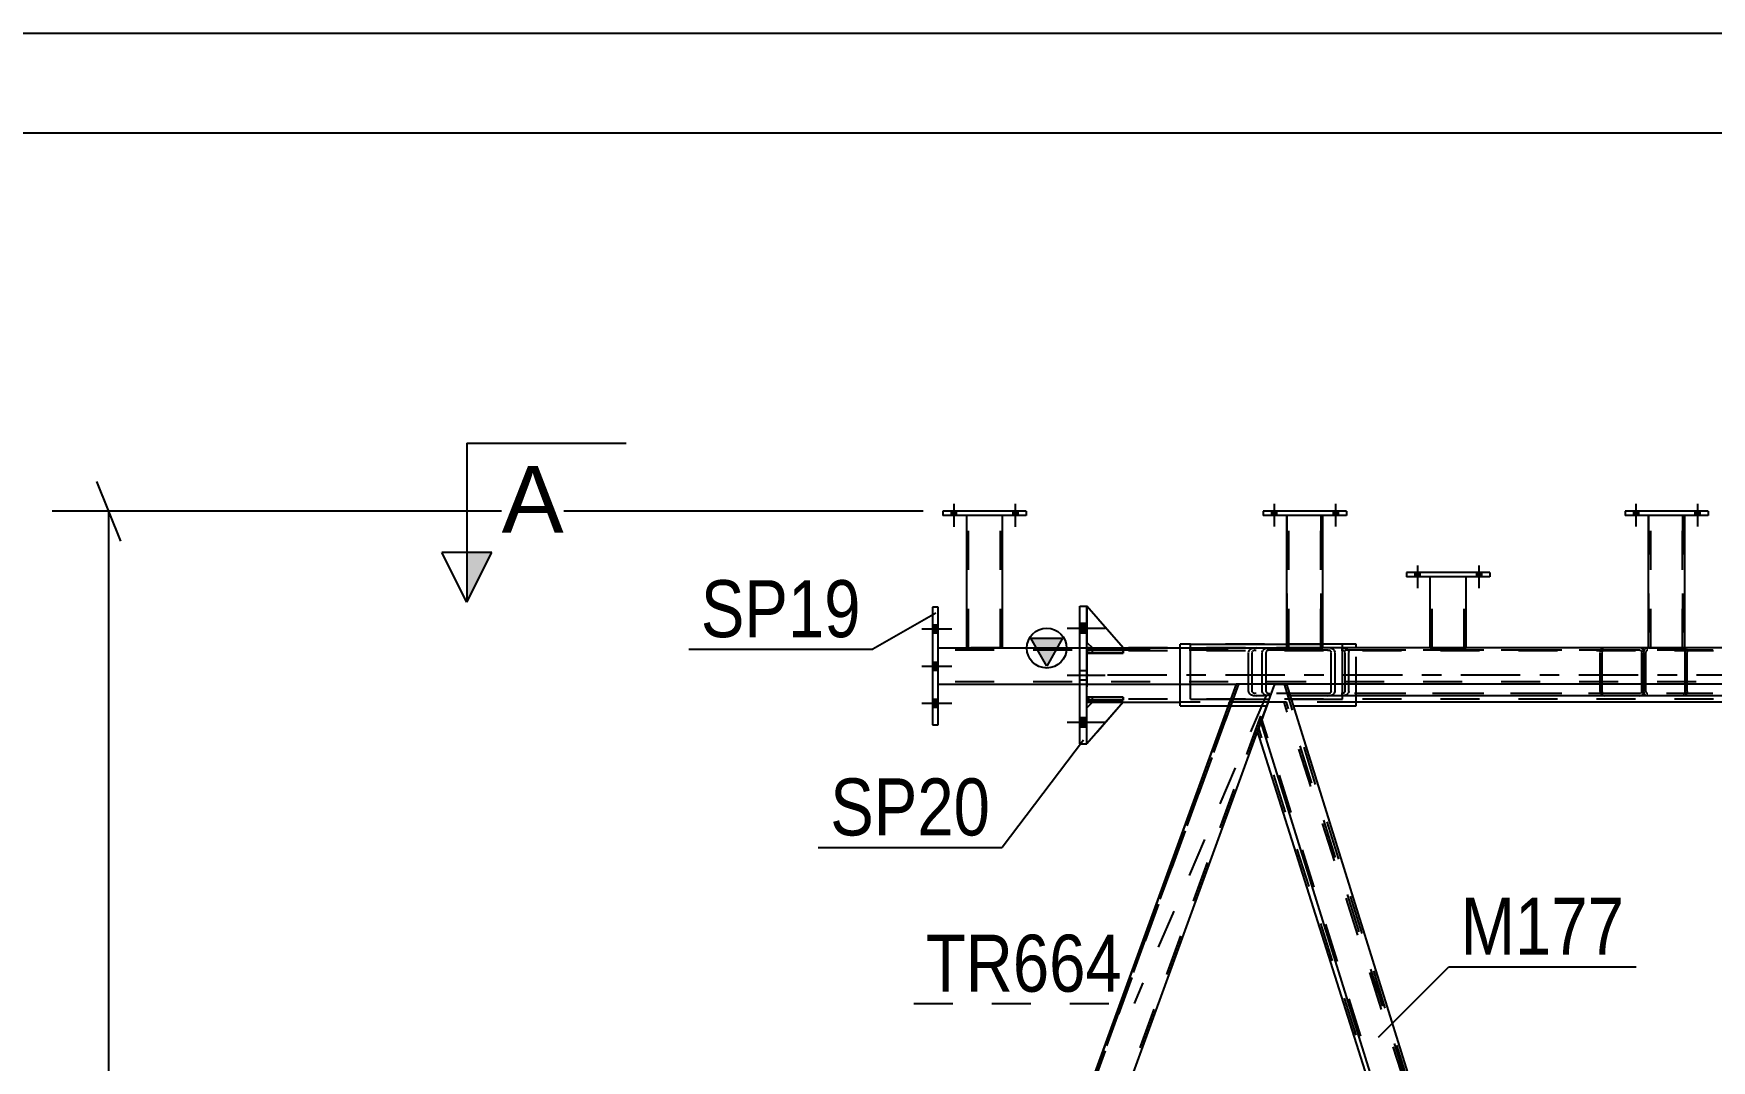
# Model space of a CAD drawing. Header units: millimetres. Extents: x -853 to 336, y -866 to -25.
# Drawn here: x -60.8 to 23.5, y -76.6 to -25.1 of the extents above; entities that cross this region are included whole.
import ezdxf

# ---------------------------------------------------------------- set-up
doc = ezdxf.new("R2010")
doc.units = ezdxf.units.MM
doc.linetypes.add('DXK_LINE_DOT2', pattern=[3.9198, 1.9599, -1.9599])
doc.linetypes.add('DXK_LINE_DOT3', pattern=[5.9187, 2.979, -0.9799, 0.9799, -0.9799])
doc.styles.add('Arial', font='ARIAL.TTF', dxfattribs={"height": 0.2})
doc.styles.add('Arial Narrow', font='ARIALN.TTF', dxfattribs={"height": 0.2})

# ---------------------------------------------------------------- blocks, each defined once
blk = doc.blocks.new('Unknown-570393679-1134')
at = {"color": 5, "linetype": 'Continuous'}
for p, q in [((336.325, -25.051), (-852.675, -25.051)), ((331.325, -30.051), (-847.675, -30.051))]:
    blk.add_line(p, q, dxfattribs=at)
blk = doc.blocks.new('Part-570393679-4749 - 4720')
at = {"color": 2, "linetype": 'Continuous'}
for p, q in [((-6.068, -55.91), (-7.886, -53.819)), ((-7.886, -55.637), (-7.614, -55.91))]:
    blk.add_line(p, q, dxfattribs=at)
at = {"color": 7, "linetype": 'DXK_LINE_DOT2'}
for p, q in [((-7.886, -53.819), (-7.886, -55.637)), ((-7.614, -55.91), (-6.068, -55.91))]:
    blk.add_line(p, q, dxfattribs=at)
blk = doc.blocks.new('Part-570393679-4743 - 4720')
at = {"color": 7, "linetype": 'DXK_LINE_DOT2'}
for p, q in [((-6.068, -56.019), (-7.886, -56.019)), ((-7.886, -56.019), (-7.886, -56.164)), ((-7.886, -56.164), (-6.068, -56.164)), ((-7.614, -56.164), (-7.614, -56.019)), ((-6.068, -56.164), (-6.068, -56.019))]:
    blk.add_line(p, q, dxfattribs=at)
blk = doc.blocks.new('Part-570393679-4752 - 4720')
at = {"color": 7, "linetype": 'DXK_LINE_DOT2'}
for p, q in [((-7.886, -58.91), (-7.614, -58.637)), ((-6.068, -58.637), (-7.886, -60.728)), ((-7.886, -60.728), (-7.886, -58.91)), ((-7.614, -58.637), (-6.068, -58.637))]:
    blk.add_line(p, q, dxfattribs=at)
blk = doc.blocks.new('Bolt-570393679-4756 - 4720')
at = {"linetype": 'Continuous'}
for points in [[(-8.25, -54.673), (-8.25, -55.146), (-7.886, -55.146), (-7.886, -54.673)], [(-8.25, -54.673), (-8.25, -55.146), (-7.886, -55.146), (-7.886, -54.673)], [(-8.25, -54.673), (-8.25, -55.146), (-7.886, -55.146), (-7.886, -54.673)], [(-8.25, -59.4), (-8.25, -59.873), (-7.886, -59.873), (-7.886, -59.4)], [(-8.25, -59.4), (-8.25, -59.873), (-7.886, -59.873), (-7.886, -59.4)], [(-8.25, -59.4), (-8.25, -59.873), (-7.886, -59.873), (-7.886, -59.4)]]:
    blk.add_hatch(color=1, dxfattribs=at).paths.add_polyline_path(points)
at = {"color": 1, "linetype": 'Continuous'}
for p, q in [((-8.25, -54.673), (-7.886, -54.673)), ((-8.25, -54.673), (-7.886, -54.673)), ((-8.25, -54.673), (-7.886, -54.673)), ((-8.886, -54.91), (-6.977, -54.91)), ((-8.886, -54.91), (-6.977, -54.91)), ((-8.886, -54.91), (-6.977, -54.91)), ((-8.25, -55.146), (-7.886, -55.146)), ((-8.25, -55.146), (-7.886, -55.146)), ((-8.25, -55.146), (-7.886, -55.146)), ((-8.886, -59.637), (-6.977, -59.637)), ((-8.886, -59.637), (-6.977, -59.637)), ((-8.886, -59.637), (-6.977, -59.637)), ((-8.25, -59.4), (-7.886, -59.4)), ((-8.25, -59.4), (-7.886, -59.4)), ((-8.25, -59.4), (-7.886, -59.4)), ((-8.25, -59.873), (-7.886, -59.873)), ((-8.25, -59.873), (-7.886, -59.873)), ((-8.25, -59.873), (-7.886, -59.873))]:
    blk.add_line(p, q, dxfattribs=at)
at = {"color": 1, "linetype": 'DXK_LINE_DOT2'}
for p, q in [((-8.886, -57.273), (-6.977, -57.273)), ((-8.886, -57.273), (-6.977, -57.273)), ((-8.25, -57.037), (-7.886, -57.037)), ((-8.25, -57.037), (-7.886, -57.037)), ((-8.25, -57.51), (-7.886, -57.51)), ((-8.25, -57.51), (-7.886, -57.51))]:
    blk.add_line(p, q, dxfattribs=at)
blk = doc.blocks.new('Bolt-570393679-4841 - 4720')
at = {"linetype": 'Continuous'}
for points in [[(8.847, -52.127), (8.593, -52.127), (8.593, -52.345), (8.847, -52.345)], [(8.847, -52.127), (8.593, -52.127), (8.593, -52.345), (8.847, -52.345)], [(11.938, -52.127), (11.684, -52.127), (11.684, -52.345), (11.938, -52.345)], [(11.938, -52.127), (11.684, -52.127), (11.684, -52.345), (11.938, -52.345)]]:
    blk.add_hatch(color=1, dxfattribs=at).paths.add_polyline_path(points)
at = {"color": 1, "linetype": 'Continuous'}
for p, q in [((8.593, -52.127), (8.593, -52.345)), ((8.593, -52.127), (8.593, -52.345)), ((8.72, -51.763), (8.72, -52.908)), ((8.72, -51.763), (8.72, -52.908)), ((8.847, -52.127), (8.847, -52.345)), ((8.847, -52.127), (8.847, -52.345)), ((11.684, -52.127), (11.684, -52.345)), ((11.684, -52.127), (11.684, -52.345)), ((11.811, -51.763), (11.811, -52.908)), ((11.811, -51.763), (11.811, -52.908)), ((11.938, -52.127), (11.938, -52.345)), ((11.938, -52.127), (11.938, -52.345))]:
    blk.add_line(p, q, dxfattribs=at)
blk = doc.blocks.new('Part-570393679-4812 - 4720')
at = {"linetype": 'Continuous'}
blk.add_hatch(color=2, dxfattribs=at).paths.add_polyline_path([(-9.908, -56.819), (-10.708, -55.419), (-9.108, -55.419)])
at = {"color": 2, "linetype": 'Continuous'}
for p, q in [((-9.908, -56.819), (-10.708, -55.419)), ((-10.708, -55.419), (-9.108, -55.419)), ((-9.108, -55.419), (-9.908, -56.819)), ((-15.363, -55.909), (-13.943, -55.909)), ((-12.125, -55.909), (2.155, -55.909)), ((20.337, -55.909), (3.974, -55.909)), ((38.519, -55.909), (22.155, -55.909)), ((-15.363, -57.728), (-0.384, -57.728)), ((38.313, -57.728), (2.15, -57.728))]:
    blk.add_line(p, q, dxfattribs=at)
at = {"color": 7, "linetype": 'DXK_LINE_DOT2'}
for p, q in [((-15.363, -57.728), (-15.363, -55.909)), ((301.035, -56.018), (-15.363, -56.019)), ((-13.943, -55.909), (-12.125, -55.909)), ((301.035, -55.909), (2.155, -55.909)), ((2.155, -55.909), (3.974, -55.909)), ((22.155, -55.909), (20.337, -55.909)), ((301.035, -57.618), (-15.363, -57.619)), ((2.15, -57.728), (-0.384, -57.728))]:
    blk.add_line(p, q, dxfattribs=at)
at = {"color": 2, "linetype": 'Continuous'}
blk.add_circle((-9.908, -55.919), 1, dxfattribs=at)
blk = doc.blocks.new('Part-570393679-4854 - 4720')
at = {"color": 7, "linetype": 'DXK_LINE_DOT2'}
for p, q in [((23.337, -49.037), (19.155, -49.037)), ((19.155, -49.037), (19.155, -49.255)), ((23.337, -49.255), (19.155, -49.255)), ((23.337, -49.037), (23.337, -49.255))]:
    blk.add_line(p, q, dxfattribs=at)
blk = doc.blocks.new('Part-570393679-4899 - 4720')
at = {"color": 7, "linetype": 'DXK_LINE_DOT2'}
for p, q in [((-6.068, -58.382), (-7.886, -58.382)), ((-7.886, -58.382), (-7.886, -58.528)), ((-7.886, -58.528), (-6.068, -58.528)), ((-7.614, -58.528), (-7.614, -58.382)), ((-6.068, -58.528), (-6.068, -58.382))]:
    blk.add_line(p, q, dxfattribs=at)
blk = doc.blocks.new('Part-570393679-4902 - 4720')
at = {"color": 7, "linetype": 'DXK_LINE_DOT2'}
for p, q in [((-7.886, -56.019), (-6.068, -56.019)), ((-7.886, -56.164), (-7.886, -56.019)), ((-6.068, -56.164), (-7.886, -56.164)), ((-7.614, -56.164), (-7.614, -56.019)), ((-6.068, -56.019), (-6.068, -56.164))]:
    blk.add_line(p, q, dxfattribs=at)
blk = doc.blocks.new('Part-570393679-4905 - 4720')
at = {"color": 2, "linetype": 'Continuous'}
for p, q in [((-7.886, -58.382), (-6.068, -58.382)), ((-7.886, -58.528), (-7.886, -58.382)), ((-6.068, -58.528), (-7.886, -58.528)), ((-6.068, -58.382), (-6.068, -58.528))]:
    blk.add_line(p, q, dxfattribs=at)
at = {"color": 7, "linetype": 'DXK_LINE_DOT2'}
blk.add_line((-7.614, -58.528), (-7.614, -58.382), dxfattribs=at)
blk = doc.blocks.new('Part-570393679-4908 - 4720')
at = {"color": 7, "linetype": 'DXK_LINE_DOT2'}
for p, q in [((-6.068, -55.91), (-7.886, -53.819)), ((-7.886, -53.819), (-7.886, -55.637)), ((-7.886, -55.637), (-7.614, -55.91)), ((-7.614, -55.91), (-6.068, -55.91))]:
    blk.add_line(p, q, dxfattribs=at)
blk = doc.blocks.new('Part-570393679-4996 - 4720')
at = {"color": 7, "linetype": 'DXK_LINE_DOT2'}
for p, q in [((1.22, -58.637), (0.689, -60.094)), ((2.135, -58.637), (1.22, -58.637)), ((18.764, -111.439), (2.02, -58.637)), ((18.825, -111.271), (2.135, -58.637)), ((0.689, -60.094), (0.689, -60.095)), ((0.689, -60.095), (0.689, -60.094)), ((17.494, -112.728), (0.75, -59.926)), ((18.295, -112.728), (18.825, -111.271)), ((17.38, -112.728), (17.322, -112.546)), ((17.38, -112.728), (18.295, -112.728))]:
    blk.add_line(p, q, dxfattribs=at)
at = {"color": 2, "linetype": 'Continuous'}
blk.add_line((17.322, -112.546), (0.689, -60.095), dxfattribs=at)
blk = doc.blocks.new('Part-570393679-5077 - 4720')
at = {"color": 2, "linetype": 'Continuous'}
for p, q in [((0.971, -59.321), (1.551, -57.728)), ((1.551, -57.728), (2.15, -57.728)), ((2.15, -57.728), (18.833, -111.25)), ((0.971, -59.321), (0.848, -59.66)), ((0.848, -59.66), (17.42, -112.828)), ((18.259, -112.828), (18.833, -111.25))]:
    blk.add_line(p, q, dxfattribs=at)
at = {"color": 7, "linetype": 'DXK_LINE_DOT2'}
for p, q in [((18.771, -111.419), (2.036, -57.728)), ((0.857, -59.634), (0.971, -59.321)), ((17.534, -112.828), (0.909, -59.491)), ((17.42, -112.828), (18.259, -112.828))]:
    blk.add_line(p, q, dxfattribs=at)
blk = doc.blocks.new('Part-570393679-5438 - 4720')
at = {"color": 2, "linetype": 'Continuous'}
for p, q in [((-2.678, -55.909), (-2.678, -55.728)), ((-2.678, -55.728), (2.155, -55.728)), ((4.955, -55.728), (3.974, -55.728)), ((4.955, -55.909), (4.955, -55.728)), ((-2.678, -58.491), (-2.678, -57.728)), ((4.955, -58.491), (4.955, -57.728)), ((-2.678, -58.491), (-0.662, -58.491)), ((2.388, -58.491), (4.955, -58.491))]:
    blk.add_line(p, q, dxfattribs=at)
at = {"color": 7, "linetype": 'DXK_LINE_DOT2'}
for p, q in [((-2.678, -57.728), (-2.678, -55.909)), ((3.833, -55.728), (2.155, -55.728)), ((2.155, -55.728), (3.974, -55.728)), ((4.955, -57.728), (4.955, -55.909)), ((-0.662, -58.491), (2.388, -58.491))]:
    blk.add_line(p, q, dxfattribs=at)
blk = doc.blocks.new('Part-570393679-5085 - 4720')
at = {"color": 2, "linetype": 'Continuous'}
for p, q in [((-15.363, -53.864), (-15.654, -53.864)), ((-15.654, -53.864), (-15.654, -59.773)), ((-15.363, -59.773), (-15.363, -53.864)), ((-15.654, -59.773), (-15.363, -59.773))]:
    blk.add_line(p, q, dxfattribs=at)
blk = doc.blocks.new('Part-570393679-5634 - 4720')
at = {"color": 7, "linetype": 'DXK_LINE_DOT2'}
for p, q in [((20.097, -56.128), (20.112, -56.044)), ((20.097, -57.728), (20.097, -56.128)), ((20.112, -56.044), (20.155, -55.974)), ((20.155, -55.974), (20.22, -55.926)), ((20.204, -56.086), (20.196, -56.128)), ((20.196, -58.092), (20.196, -56.128)), ((20.225, -56.051), (20.204, -56.086)), ((20.22, -55.926), (20.296, -55.91)), ((20.258, -56.027), (20.225, -56.051)), ((20.296, -56.019), (20.258, -56.027)), ((39.247, -55.91), (20.296, -55.91)), ((39.247, -56.019), (20.296, -56.019)), ((22.082, -55.91), (22.158, -55.926)), ((22.12, -56.027), (22.082, -56.019)), ((22.152, -56.051), (22.12, -56.027)), ((22.174, -56.086), (22.152, -56.051)), ((22.158, -55.926), (22.223, -55.974)), ((22.181, -56.128), (22.174, -56.086)), ((22.181, -58.092), (22.181, -56.128)), ((22.223, -55.974), (22.266, -56.044)), ((22.266, -56.044), (22.281, -56.128)), ((22.281, -58.092), (22.281, -56.128)), ((35.633, -56.044), (35.603, -56.128)), ((35.603, -58.092), (35.603, -56.128)), ((35.802, -56.128), (35.817, -56.086)), ((35.802, -58.092), (35.802, -56.128)), ((36, -55.91), (35.848, -55.926)), ((35.924, -56.027), (36, -56.019)), ((38.921, -56.019), (38.921, -55.91)), ((39.323, -55.926), (39.247, -55.91)), ((39.247, -56.019), (39.285, -56.027)), ((39.285, -56.027), (39.317, -56.051)), ((39.317, -56.051), (39.339, -56.086)), ((39.388, -55.974), (39.323, -55.926)), ((39.339, -56.086), (39.347, -56.128)), ((39.347, -58.092), (39.347, -56.128)), ((39.431, -56.044), (39.388, -55.974)), ((39.446, -56.128), (39.431, -56.044)), ((39.446, -58.092), (39.446, -56.128)), ((20.196, -58.092), (20.204, -58.133)), ((20.204, -58.133), (20.225, -58.169)), ((20.225, -58.169), (20.258, -58.192)), ((22.12, -58.192), (22.152, -58.169)), ((22.152, -58.169), (22.174, -58.133)), ((22.174, -58.133), (22.181, -58.092)), ((22.266, -58.175), (22.223, -58.246)), ((22.281, -58.092), (22.266, -58.175)), ((35.603, -58.092), (35.633, -58.175)), ((35.817, -58.133), (35.802, -58.092)), ((39.317, -58.169), (39.285, -58.192)), ((39.339, -58.133), (39.317, -58.169)), ((39.347, -58.092), (39.339, -58.133)), ((39.388, -58.246), (39.431, -58.175)), ((39.431, -58.175), (39.446, -58.092)), ((20.258, -58.192), (20.296, -58.201)), ((39.247, -58.201), (20.296, -58.201)), ((22.082, -58.201), (22.12, -58.192)), ((22.158, -58.293), (22.082, -58.31)), ((22.223, -58.246), (22.158, -58.293)), ((39.247, -58.31), (35.24, -58.31)), ((35.848, -58.293), (36, -58.31)), ((36, -58.201), (35.924, -58.192)), ((38.921, -58.31), (38.921, -58.201)), ((39.285, -58.192), (39.247, -58.201)), ((39.247, -58.31), (39.323, -58.293)), ((39.323, -58.293), (39.388, -58.246))]:
    blk.add_line(p, q, dxfattribs=at)
at = {"color": 2, "linetype": 'Continuous'}
for p, q in [((20.097, -58.092), (20.097, -57.728)), ((20.112, -58.175), (20.097, -58.092)), ((20.155, -58.246), (20.112, -58.175)), ((20.22, -58.293), (20.155, -58.246)), ((20.296, -58.31), (20.22, -58.293)), ((35.24, -58.31), (20.296, -58.31))]:
    blk.add_line(p, q, dxfattribs=at)
at = {"color": 7, "linetype": 'DXK_LINE_DOT2'}
for centre, radius, start, end in [((35.91, -56.293), 0.371, 99.51821, 138.06382), ((35.955, -56.21), 0.186, 99.51821, 138.06382), ((35.91, -57.927), 0.371, 221.93625, 260.48185), ((35.955, -58.009), 0.186, 221.93625, 260.48185)]:
    blk.add_arc(centre, radius, start, end, dxfattribs=at)
blk = doc.blocks.new('Part-570393679-5147 - 4720')
at = {"color": 2, "linetype": 'Continuous'}
for p, q in [((5.155, -49.037), (0.974, -49.037)), ((0.974, -49.037), (0.974, -49.255)), ((5.155, -49.255), (0.974, -49.255)), ((5.155, -49.037), (5.155, -49.255))]:
    blk.add_line(p, q, dxfattribs=at)
blk = doc.blocks.new('Part-570393679-5168 - 4720')
at = {"color": 2, "linetype": 'Continuous'}
for p, q in [((9.356, -55.909), (9.356, -52.345)), ((11.175, -55.909), (11.175, -52.345))]:
    blk.add_line(p, q, dxfattribs=at)
at = {"color": 7, "linetype": 'DXK_LINE_DOT2'}
for p, q in [((11.175, -52.345), (9.356, -52.345)), ((9.466, -55.911), (9.466, -52.345)), ((11.066, -55.911), (11.066, -52.345)), ((9.356, -55.909), (9.356, -55.911)), ((9.356, -55.911), (11.175, -55.911)), ((11.175, -55.911), (11.175, -55.909)), ((11.175, -55.909), (11.175, -55.911))]:
    blk.add_line(p, q, dxfattribs=at)
blk = doc.blocks.new('Bolt-570393679-5184 - 4720')
at = {"linetype": 'Continuous'}
for points in [[(-14.452, -49.042), (-14.706, -49.042), (-14.706, -49.26), (-14.452, -49.26)], [(-14.452, -49.042), (-14.706, -49.042), (-14.706, -49.26), (-14.452, -49.26)], [(-11.361, -49.042), (-11.615, -49.042), (-11.615, -49.26), (-11.361, -49.26)], [(-11.361, -49.042), (-11.615, -49.042), (-11.615, -49.26), (-11.361, -49.26)]]:
    blk.add_hatch(color=1, dxfattribs=at).paths.add_polyline_path(points)
at = {"color": 1, "linetype": 'Continuous'}
for p, q in [((-14.579, -48.678), (-14.579, -49.824)), ((-14.579, -48.678), (-14.579, -49.824)), ((-11.488, -48.678), (-11.488, -49.824)), ((-11.488, -48.678), (-11.488, -49.824)), ((-14.706, -49.042), (-14.706, -49.26)), ((-14.706, -49.042), (-14.706, -49.26)), ((-14.452, -49.042), (-14.452, -49.26)), ((-14.452, -49.042), (-14.452, -49.26)), ((-11.615, -49.042), (-11.615, -49.26)), ((-11.615, -49.042), (-11.615, -49.26)), ((-11.361, -49.042), (-11.361, -49.26)), ((-11.361, -49.042), (-11.361, -49.26))]:
    blk.add_line(p, q, dxfattribs=at)
blk = doc.blocks.new('Part-570393679-5204 - 4720')
at = {"color": 2, "linetype": 'Continuous'}
for p, q in [((2.155, -55.909), (2.155, -49.255)), ((3.974, -55.909), (3.974, -49.255)), ((3.972, -55.911), (2.157, -55.911))]:
    blk.add_line(p, q, dxfattribs=at)
at = {"color": 7, "linetype": 'DXK_LINE_DOT2'}
for p, q in [((3.974, -49.255), (2.155, -49.255)), ((2.265, -55.911), (2.265, -49.255)), ((3.865, -55.911), (3.865, -49.255)), ((2.155, -55.911), (2.155, -55.909)), ((2.157, -55.911), (2.155, -55.911)), ((2.155, -55.911), (2.157, -55.911)), ((3.856, -55.911), (3.839, -55.911)), ((3.839, -55.911), (3.856, -55.911)), ((3.856, -55.911), (3.865, -55.911)), ((3.865, -55.911), (3.856, -55.911)), ((3.974, -55.911), (3.957, -55.911)), ((3.972, -55.911), (3.974, -55.911)), ((3.974, -55.909), (3.974, -55.911)), ((3.974, -55.911), (3.974, -55.909))]:
    blk.add_line(p, q, dxfattribs=at)
blk = doc.blocks.new('Part-570393679-5210 - 4720')
at = {"color": 2, "linetype": 'Continuous'}
for p, q in [((20.337, -55.909), (20.337, -49.255)), ((22.155, -55.909), (22.155, -49.255)), ((22.154, -55.911), (20.339, -55.911))]:
    blk.add_line(p, q, dxfattribs=at)
at = {"color": 7, "linetype": 'DXK_LINE_DOT2'}
for p, q in [((22.155, -49.255), (20.337, -49.255)), ((20.446, -55.911), (20.446, -49.255)), ((22.046, -55.911), (22.046, -49.255)), ((20.337, -55.911), (20.337, -55.909)), ((20.339, -55.911), (20.337, -55.911)), ((20.337, -55.911), (20.339, -55.911)), ((22.038, -55.911), (22.021, -55.911)), ((22.021, -55.911), (22.038, -55.911)), ((22.038, -55.911), (22.046, -55.911)), ((22.046, -55.911), (22.038, -55.911)), ((22.155, -55.911), (22.139, -55.911)), ((22.154, -55.911), (22.155, -55.911)), ((22.155, -55.909), (22.155, -55.911)), ((22.155, -55.911), (22.155, -55.909))]:
    blk.add_line(p, q, dxfattribs=at)
blk = doc.blocks.new('Part-570393679-5213 - 4720')
at = {"color": 2, "linetype": 'Continuous'}
for p, q in [((23.337, -49.037), (19.155, -49.037)), ((19.155, -49.037), (19.155, -49.255)), ((23.337, -49.255), (19.155, -49.255)), ((23.337, -49.037), (23.337, -49.255))]:
    blk.add_line(p, q, dxfattribs=at)
blk = doc.blocks.new('Part-570393679-5247 - 4720')
at = {"color": 7, "linetype": 'DXK_LINE_DOT2'}
for p, q in [((22.155, -49.255), (20.337, -49.255)), ((20.337, -49.255), (20.337, -55.911)), ((20.446, -55.911), (20.446, -49.255)), ((22.046, -49.255), (22.046, -55.911)), ((22.155, -55.911), (22.155, -49.255)), ((20.337, -55.911), (22.155, -55.911))]:
    blk.add_line(p, q, dxfattribs=at)
blk = doc.blocks.new('Bolt-570393679-5259 - 4720')
at = {"linetype": 'Continuous'}
for points in [[(1.646, -49.037), (1.392, -49.037), (1.392, -49.255), (1.646, -49.255)], [(1.646, -49.037), (1.392, -49.037), (1.392, -49.255), (1.646, -49.255)], [(4.737, -49.037), (4.483, -49.037), (4.483, -49.255), (4.737, -49.255)], [(4.737, -49.037), (4.483, -49.037), (4.483, -49.255), (4.737, -49.255)]]:
    blk.add_hatch(color=1, dxfattribs=at).paths.add_polyline_path(points)
at = {"color": 1, "linetype": 'Continuous'}
for p, q in [((1.519, -48.673), (1.519, -49.818)), ((1.519, -48.673), (1.519, -49.818)), ((4.61, -48.673), (4.61, -49.818)), ((4.61, -48.673), (4.61, -49.818)), ((1.392, -49.037), (1.392, -49.255)), ((1.392, -49.037), (1.392, -49.255)), ((1.646, -49.037), (1.646, -49.255)), ((1.646, -49.037), (1.646, -49.255)), ((4.483, -49.037), (4.483, -49.255)), ((4.483, -49.037), (4.483, -49.255)), ((4.737, -49.037), (4.737, -49.255)), ((4.737, -49.037), (4.737, -49.255))]:
    blk.add_line(p, q, dxfattribs=at)
blk = doc.blocks.new('Part-570393679-5265 - 4720')
at = {"color": 7, "linetype": 'DXK_LINE_DOT2'}
for p, q in [((5.155, -49.037), (0.974, -49.037)), ((0.974, -49.037), (0.974, -49.255)), ((5.155, -49.255), (0.974, -49.255)), ((5.155, -49.037), (5.155, -49.255))]:
    blk.add_line(p, q, dxfattribs=at)
blk = doc.blocks.new('Bolt-570393679-5266 - 4720')
at = {"linetype": 'Continuous'}
for points in [[(19.828, -49.037), (19.574, -49.037), (19.574, -49.255), (19.828, -49.255)], [(19.828, -49.037), (19.574, -49.037), (19.574, -49.255), (19.828, -49.255)], [(22.919, -49.037), (22.665, -49.037), (22.665, -49.255), (22.919, -49.255)], [(22.919, -49.037), (22.665, -49.037), (22.665, -49.255), (22.919, -49.255)]]:
    blk.add_hatch(color=1, dxfattribs=at).paths.add_polyline_path(points)
at = {"color": 1, "linetype": 'Continuous'}
for p, q in [((19.701, -48.673), (19.701, -49.818)), ((19.701, -48.673), (19.701, -49.818)), ((22.792, -48.673), (22.792, -49.818)), ((22.792, -48.673), (22.792, -49.818)), ((19.574, -49.037), (19.574, -49.255)), ((19.574, -49.037), (19.574, -49.255)), ((19.828, -49.037), (19.828, -49.255)), ((19.828, -49.037), (19.828, -49.255)), ((22.665, -49.037), (22.665, -49.255)), ((22.665, -49.037), (22.665, -49.255)), ((22.919, -49.037), (22.919, -49.255)), ((22.919, -49.037), (22.919, -49.255))]:
    blk.add_line(p, q, dxfattribs=at)
blk = doc.blocks.new('Bolt-570393679-5267 - 4720')
at = {"linetype": 'Continuous'}
for points in [[(1.646, -49.037), (1.392, -49.037), (1.392, -49.255), (1.646, -49.255)], [(1.646, -49.037), (1.392, -49.037), (1.392, -49.255), (1.646, -49.255)], [(4.737, -49.037), (4.483, -49.037), (4.483, -49.255), (4.737, -49.255)], [(4.737, -49.037), (4.483, -49.037), (4.483, -49.255), (4.737, -49.255)]]:
    blk.add_hatch(color=1, dxfattribs=at).paths.add_polyline_path(points)
at = {"color": 1, "linetype": 'Continuous'}
for p, q in [((1.519, -48.673), (1.519, -49.818)), ((1.519, -48.673), (1.519, -49.818)), ((4.61, -48.673), (4.61, -49.818)), ((4.61, -48.673), (4.61, -49.818)), ((1.392, -49.037), (1.392, -49.255)), ((1.392, -49.037), (1.392, -49.255)), ((1.646, -49.037), (1.646, -49.255)), ((1.646, -49.037), (1.646, -49.255)), ((4.483, -49.037), (4.483, -49.255)), ((4.483, -49.037), (4.483, -49.255)), ((4.737, -49.037), (4.737, -49.255)), ((4.737, -49.037), (4.737, -49.255))]:
    blk.add_line(p, q, dxfattribs=at)
blk = doc.blocks.new('Part-570393679-5281 - 4720')
at = {"color": 2, "linetype": 'Continuous'}
for p, q in [((-13.943, -49.26), (-13.943, -55.909)), ((-12.125, -55.909), (-12.125, -49.26)), ((-13.943, -55.909), (-13.725, -55.909)), ((-12.125, -55.909), (-13.725, -55.909))]:
    blk.add_line(p, q, dxfattribs=at)
at = {"color": 7, "linetype": 'DXK_LINE_DOT2'}
for p, q in [((-12.125, -49.26), (-13.943, -49.26)), ((-13.834, -55.909), (-13.834, -49.26)), ((-12.234, -55.909), (-12.234, -49.26)), ((-13.834, -55.909), (-13.825, -55.909)), ((-13.825, -55.909), (-13.766, -55.909))]:
    blk.add_line(p, q, dxfattribs=at)
blk = doc.blocks.new('Part-570393679-5301 - 4720')
at = {"color": 7, "linetype": 'DXK_LINE_DOT2'}
for p, q in [((3.974, -49.255), (2.155, -49.255)), ((2.155, -49.255), (2.155, -55.911)), ((2.265, -55.911), (2.265, -49.255)), ((3.865, -49.255), (3.865, -55.911)), ((3.974, -55.911), (3.974, -49.255)), ((2.155, -55.911), (3.974, -55.911))]:
    blk.add_line(p, q, dxfattribs=at)
blk = doc.blocks.new('Bolt-570393679-5311 - 4720')
at = {"linetype": 'Continuous'}
for points in [[(19.828, -49.037), (19.574, -49.037), (19.574, -49.255), (19.828, -49.255)], [(19.828, -49.037), (19.574, -49.037), (19.574, -49.255), (19.828, -49.255)], [(22.919, -49.037), (22.665, -49.037), (22.665, -49.255), (22.919, -49.255)], [(22.919, -49.037), (22.665, -49.037), (22.665, -49.255), (22.919, -49.255)]]:
    blk.add_hatch(color=1, dxfattribs=at).paths.add_polyline_path(points)
at = {"color": 1, "linetype": 'Continuous'}
for p, q in [((19.701, -48.673), (19.701, -49.818)), ((19.701, -48.673), (19.701, -49.818)), ((22.792, -48.673), (22.792, -49.818)), ((22.792, -48.673), (22.792, -49.818)), ((19.574, -49.037), (19.574, -49.255)), ((19.574, -49.037), (19.574, -49.255)), ((19.828, -49.037), (19.828, -49.255)), ((19.828, -49.037), (19.828, -49.255)), ((22.665, -49.037), (22.665, -49.255)), ((22.665, -49.037), (22.665, -49.255)), ((22.919, -49.037), (22.919, -49.255)), ((22.919, -49.037), (22.919, -49.255))]:
    blk.add_line(p, q, dxfattribs=at)
blk = doc.blocks.new('Part-570393679-5335 - 4720')
at = {"color": 2, "linetype": 'Continuous'}
for p, q in [((-2.678, -55.728), (-3.196, -55.728)), ((-3.196, -55.909), (-3.196, -55.728)), ((5.645, -55.728), (4.955, -55.728)), ((5.645, -55.909), (5.645, -55.728)), ((-3.196, -58.819), (-3.196, -57.728)), ((-3.196, -58.819), (-0.781, -58.819)), ((2.49, -58.819), (5.645, -58.819)), ((5.645, -58.819), (5.645, -58.31))]:
    blk.add_line(p, q, dxfattribs=at)
at = {"color": 7, "linetype": 'DXK_LINE_DOT2'}
for p, q in [((-3.196, -57.728), (-3.196, -55.909)), ((4.955, -55.728), (-2.678, -55.728)), ((5.645, -58.31), (5.645, -55.909)), ((-0.781, -58.819), (2.49, -58.819))]:
    blk.add_line(p, q, dxfattribs=at)
blk = doc.blocks.new('Part-570393679-5348 - 4720')
at = {"color": 2, "linetype": 'Continuous'}
for p, q in [((-10.943, -49.042), (-15.125, -49.042)), ((-15.125, -49.042), (-15.125, -49.26)), ((-10.943, -49.26), (-15.125, -49.26)), ((-10.943, -49.042), (-10.943, -49.26))]:
    blk.add_line(p, q, dxfattribs=at)
blk = doc.blocks.new('Part-570393679-5488 - 4720')
at = {"color": 7, "linetype": 'DXK_LINE_DOT2'}
for p, q in [((18.375, -112.828), (38.429, -57.728)), ((20.077, -112.828), (40.132, -57.728)), ((39.545, -59.66), (40.248, -57.728)), ((18.259, -112.828), (18.833, -111.25)), ((18.259, -112.828), (20.193, -112.828))]:
    blk.add_line(p, q, dxfattribs=at)
at = {"color": 2, "linetype": 'Continuous'}
for p, q in [((18.833, -111.25), (38.313, -57.728)), ((40.248, -57.728), (38.313, -57.728)), ((20.193, -112.828), (39.545, -59.66))]:
    blk.add_line(p, q, dxfattribs=at)
blk = doc.blocks.new('Part-570393679-5382 - 4720')
at = {"color": 2, "linetype": 'Continuous'}
blk.add_line((-20.337, -112.546), (-0.781, -58.819), dxfattribs=at)
at = {"color": 7, "linetype": 'DXK_LINE_DOT2'}
for p, q in [((-20.287, -112.728), (-0.599, -58.637)), ((-18.584, -112.728), (1.103, -58.637)), ((-18.468, -112.728), (1.219, -58.637)), ((-0.781, -58.819), (-0.715, -58.637)), ((1.219, -58.637), (-0.715, -58.637)), ((-20.403, -112.728), (-20.337, -112.546)), ((-20.403, -112.728), (-18.468, -112.728))]:
    blk.add_line(p, q, dxfattribs=at)
blk = doc.blocks.new('Part-570393679-5387 - 4720')
at = {"color": 2, "linetype": 'Continuous'}
for p, q in [((-0.384, -57.728), (-20.439, -112.828)), ((1.551, -57.728), (-0.384, -57.728)), ((-18.504, -112.828), (0.848, -59.66))]:
    blk.add_line(p, q, dxfattribs=at)
at = {"color": 7, "linetype": 'DXK_LINE_DOT2'}
for p, q in [((-0.268, -57.728), (-20.323, -112.828)), ((-18.62, -112.828), (1.435, -57.728)), ((0.848, -59.66), (1.551, -57.728)), ((-20.439, -112.828), (-18.504, -112.828))]:
    blk.add_line(p, q, dxfattribs=at)
blk = doc.blocks.new('Part-570393679-5404 - 4720')
at = {"color": 7, "linetype": 'DXK_LINE_DOT2'}
for p, q in [((0.914, -56.128), (0.945, -56.044)), ((0.914, -58.092), (0.914, -56.128)), ((1.128, -56.086), (1.113, -56.128)), ((1.113, -58.092), (1.113, -56.128)), ((1.159, -55.926), (1.311, -55.91)), ((1.311, -56.019), (1.235, -56.027)), ((19.899, -55.91), (1.311, -55.91)), ((19.899, -56.019), (1.311, -56.019)), ((4.885, -55.91), (5.036, -55.926)), ((4.96, -56.027), (4.885, -56.019)), ((5.083, -56.128), (5.068, -56.086)), ((5.083, -58.092), (5.083, -56.128)), ((5.251, -56.044), (5.282, -56.128)), ((5.282, -58.092), (5.282, -56.128)), ((17.929, -56.044), (17.913, -56.128)), ((17.913, -58.092), (17.913, -56.128)), ((17.972, -55.974), (17.929, -56.044)), ((18.036, -55.926), (17.972, -55.974)), ((18.013, -56.128), (18.02, -56.086)), ((18.013, -58.092), (18.013, -56.128)), ((18.02, -56.086), (18.042, -56.051)), ((18.112, -55.91), (18.036, -55.926)), ((18.042, -56.051), (18.074, -56.027)), ((18.074, -56.027), (18.112, -56.019)), ((19.975, -55.926), (19.899, -55.91)), ((19.899, -56.019), (19.937, -56.027)), ((19.937, -56.027), (19.969, -56.051)), ((19.969, -56.051), (19.99, -56.086)), ((20.039, -55.974), (19.975, -55.926)), ((19.99, -56.086), (19.998, -56.128)), ((19.998, -58.092), (19.998, -56.128)), ((20.082, -56.044), (20.039, -55.974)), ((20.097, -56.128), (20.082, -56.044)), ((20.097, -58.092), (20.097, -56.128)), ((0.945, -58.175), (0.914, -58.092)), ((1.113, -58.092), (1.128, -58.133)), ((5.068, -58.133), (5.083, -58.092)), ((5.282, -58.092), (5.251, -58.175)), ((17.913, -58.092), (17.929, -58.175)), ((17.929, -58.175), (17.972, -58.246)), ((18.02, -58.133), (18.013, -58.092)), ((18.042, -58.169), (18.02, -58.133)), ((18.074, -58.192), (18.042, -58.169)), ((19.969, -58.169), (19.937, -58.192)), ((19.99, -58.133), (19.969, -58.169)), ((19.998, -58.092), (19.99, -58.133)), ((20.039, -58.246), (20.082, -58.175)), ((20.082, -58.175), (20.097, -58.092)), ((1.272, -58.305), (1.159, -58.293)), ((1.235, -58.192), (1.311, -58.201)), ((1.311, -58.31), (1.272, -58.305)), ((19.899, -58.201), (1.311, -58.201)), ((19.899, -58.31), (1.311, -58.31)), ((4.885, -58.201), (4.96, -58.192)), ((5.036, -58.293), (4.885, -58.31)), ((17.972, -58.246), (18.036, -58.293)), ((18.036, -58.293), (18.112, -58.31)), ((18.112, -58.201), (18.074, -58.192)), ((19.937, -58.192), (19.899, -58.201)), ((19.899, -58.31), (19.975, -58.293)), ((19.975, -58.293), (20.039, -58.246))]:
    blk.add_line(p, q, dxfattribs=at)
for centre, radius, start, end in [((1.221, -56.293), 0.371, 99.51821, 138.06382), ((1.266, -56.21), 0.186, 99.51821, 138.06382), ((4.93, -56.21), 0.186, 41.93625, 80.48185), ((4.975, -56.293), 0.371, 41.93625, 80.48185), ((1.221, -57.927), 0.371, 221.93625, 260.48185), ((1.266, -58.009), 0.186, 221.93625, 260.48185), ((4.93, -58.009), 0.186, 279.51821, 318.06382), ((4.975, -57.927), 0.371, 279.51821, 318.06382)]:
    blk.add_arc(centre, radius, start, end, dxfattribs=at)
blk = doc.blocks.new('Part-570393679-5473 - 4720')
at = {"color": 2, "linetype": 'Continuous'}
for p, q in [((12.356, -52.127), (8.175, -52.127)), ((8.175, -52.127), (8.175, -52.345)), ((12.356, -52.127), (12.356, -52.345)), ((12.356, -52.345), (8.175, -52.345))]:
    blk.add_line(p, q, dxfattribs=at)
blk = doc.blocks.new('Part-570393679-5494 - 4720')
at = {"color": 2, "linetype": 'Continuous'}
for p, q in [((-8.25, -53.819), (-7.886, -53.819)), ((-8.25, -55.909), (-8.25, -53.819)), ((-7.886, -55.909), (-7.886, -53.819)), ((-8.25, -60.728), (-8.25, -57.728)), ((-7.886, -60.728), (-7.886, -57.728)), ((-8.25, -60.728), (-7.886, -60.728))]:
    blk.add_line(p, q, dxfattribs=at)
at = {"color": 7, "linetype": 'DXK_LINE_DOT2'}
for p, q in [((-8.25, -57.728), (-8.25, -55.909)), ((-7.886, -57.728), (-7.886, -55.909))]:
    blk.add_line(p, q, dxfattribs=at)
blk = doc.blocks.new('Part-570393679-5614 - 4720')
at = {"color": 7, "linetype": 'DXK_LINE_DOT2'}
for p, q in [((297.987, -55.909), (-7.886, -55.91)), ((-7.886, -55.91), (-7.886, -58.637)), ((297.987, -56.055), (-7.886, -56.055)), ((297.987, -58.491), (-7.886, -58.491)), ((-7.614, -58.637), (-6.068, -58.637)), ((5.645, -58.637), (-3.196, -58.637))]:
    blk.add_line(p, q, dxfattribs=at)
at = {"color": 7, "linetype": 'DXK_LINE_DOT3'}
blk.add_line((297.987, -57.273), (-7.886, -57.273), dxfattribs=at)
at = {"color": 2, "linetype": 'Continuous'}
for p, q in [((-7.886, -58.637), (-7.614, -58.637)), ((-6.068, -58.637), (-3.196, -58.637)), ((34.549, -58.637), (5.645, -58.637))]:
    blk.add_line(p, q, dxfattribs=at)
blk = doc.blocks.new('Part-570393679-5637 - 4720')
at = {"color": 7, "linetype": 'DXK_LINE_DOT2'}
for p, q in [((0.254, -56.044), (0.224, -56.128)), ((0.224, -58.092), (0.224, -56.128)), ((0.422, -56.128), (0.437, -56.086)), ((0.422, -58.092), (0.422, -56.128)), ((0.621, -55.91), (0.469, -55.926)), ((0.545, -56.027), (0.621, -56.019)), ((38.883, -55.91), (0.621, -55.91)), ((38.883, -56.019), (0.621, -56.019)), ((4.346, -55.926), (4.194, -55.91)), ((4.194, -56.019), (4.27, -56.027)), ((4.377, -56.086), (4.392, -56.128)), ((4.392, -58.092), (4.392, -56.128)), ((4.591, -56.128), (4.561, -56.044)), ((4.591, -58.092), (4.591, -56.128)), ((34.913, -56.128), (34.943, -56.044)), ((34.913, -58.092), (34.913, -56.128)), ((35.126, -56.086), (35.111, -56.128)), ((35.111, -58.092), (35.111, -56.128)), ((35.158, -55.926), (35.31, -55.91)), ((35.31, -56.019), (35.234, -56.027)), ((38.883, -55.91), (39.035, -55.926)), ((38.959, -56.027), (38.883, -56.019)), ((39.081, -56.128), (39.066, -56.086)), ((39.081, -58.092), (39.081, -56.128)), ((39.25, -56.044), (39.28, -56.128)), ((39.28, -58.092), (39.28, -56.128)), ((0.224, -58.092), (0.254, -58.175)), ((0.437, -58.133), (0.422, -58.092)), ((4.392, -58.092), (4.377, -58.133)), ((4.561, -58.175), (4.591, -58.092)), ((34.943, -58.175), (34.913, -58.092)), ((35.111, -58.092), (35.126, -58.133)), ((39.066, -58.133), (39.081, -58.092)), ((39.28, -58.092), (39.25, -58.175)), ((0.469, -58.293), (0.621, -58.31)), ((0.621, -58.201), (0.545, -58.192)), ((38.883, -58.201), (0.621, -58.201)), ((4.955, -58.31), (0.621, -58.31)), ((4.27, -58.192), (4.194, -58.201)), ((4.194, -58.31), (4.346, -58.293)), ((38.883, -58.31), (20.296, -58.31)), ((35.31, -58.31), (35.158, -58.293)), ((35.234, -58.192), (35.31, -58.201)), ((38.883, -58.201), (38.959, -58.192)), ((39.035, -58.293), (38.883, -58.31))]:
    blk.add_line(p, q, dxfattribs=at)
at = {"color": 2, "linetype": 'Continuous'}
blk.add_line((20.296, -58.31), (4.955, -58.31), dxfattribs=at)
at = {"color": 7, "linetype": 'DXK_LINE_DOT2'}
for centre, radius, start, end in [((0.53, -56.293), 0.371, 99.51821, 138.06382), ((0.575, -56.21), 0.186, 99.51821, 138.06382), ((4.239, -56.21), 0.186, 41.93625, 80.48185), ((4.284, -56.293), 0.371, 41.93625, 80.48185), ((35.219, -56.293), 0.371, 99.51821, 138.06382), ((35.264, -56.21), 0.186, 99.51821, 138.06382), ((38.928, -56.21), 0.186, 41.93625, 80.48185), ((38.973, -56.293), 0.371, 41.93625, 80.48185), ((0.53, -57.927), 0.371, 221.93625, 260.48185), ((0.575, -58.009), 0.186, 221.93625, 260.48185), ((4.239, -58.009), 0.186, 279.51821, 318.06382), ((4.284, -57.927), 0.371, 279.51821, 318.06382), ((35.219, -57.927), 0.371, 221.93625, 260.48185), ((35.264, -58.009), 0.186, 221.93625, 260.48185), ((38.928, -58.009), 0.186, 279.51821, 318.06382), ((38.973, -57.927), 0.371, 279.51821, 318.06382)]:
    blk.add_arc(centre, radius, start, end, dxfattribs=at)
blk = doc.blocks.new('Bolt-570393679-5645 - 4720')
at = {"linetype": 'Continuous'}
for points in [[(-15.654, -54.755), (-15.654, -55.155), (-15.363, -55.155), (-15.363, -54.755)], [(-15.654, -54.755), (-15.654, -55.155), (-15.363, -55.155), (-15.363, -54.755)], [(-15.654, -54.755), (-15.654, -55.155), (-15.363, -55.155), (-15.363, -54.755)], [(-15.654, -56.619), (-15.654, -57.019), (-15.363, -57.019), (-15.363, -56.619)], [(-15.654, -56.619), (-15.654, -57.019), (-15.363, -57.019), (-15.363, -56.619)], [(-15.654, -58.482), (-15.654, -58.882), (-15.363, -58.882), (-15.363, -58.482)], [(-15.654, -58.482), (-15.654, -58.882), (-15.363, -58.882), (-15.363, -58.482)], [(-15.654, -58.482), (-15.654, -58.882), (-15.363, -58.882), (-15.363, -58.482)]]:
    blk.add_hatch(color=1, dxfattribs=at).paths.add_polyline_path(points)
at = {"color": 1, "linetype": 'Continuous'}
for p, q in [((-15.654, -54.755), (-15.363, -54.755)), ((-15.654, -54.755), (-15.363, -54.755)), ((-15.654, -54.755), (-15.363, -54.755)), ((-16.181, -54.955), (-14.672, -54.955)), ((-16.181, -54.955), (-14.672, -54.955)), ((-16.181, -54.955), (-14.672, -54.955)), ((-15.654, -55.155), (-15.363, -55.155)), ((-15.654, -55.155), (-15.363, -55.155)), ((-15.654, -55.155), (-15.363, -55.155)), ((-16.181, -56.819), (-14.672, -56.819)), ((-16.181, -56.819), (-14.672, -56.819)), ((-15.654, -56.619), (-15.363, -56.619)), ((-15.654, -56.619), (-15.363, -56.619)), ((-15.654, -57.019), (-15.363, -57.019)), ((-15.654, -57.019), (-15.363, -57.019)), ((-16.181, -58.682), (-14.672, -58.682)), ((-16.181, -58.682), (-14.672, -58.682)), ((-16.181, -58.682), (-14.672, -58.682)), ((-15.654, -58.482), (-15.363, -58.482)), ((-15.654, -58.482), (-15.363, -58.482)), ((-15.654, -58.482), (-15.363, -58.482)), ((-15.654, -58.882), (-15.363, -58.882)), ((-15.654, -58.882), (-15.363, -58.882)), ((-15.654, -58.882), (-15.363, -58.882))]:
    blk.add_line(p, q, dxfattribs=at)
blk = doc.blocks.new('Part-570393679-5646 - 4720')
at = {"color": 7, "linetype": 'DXK_LINE_DOT2'}
for p, q in [((18.411, -112.728), (38.098, -58.637)), ((20.113, -112.728), (39.801, -58.637)), ((20.229, -112.728), (39.917, -58.637)), ((37.916, -58.819), (37.982, -58.637)), ((39.917, -58.637), (37.982, -58.637)), ((18.295, -112.728), (18.833, -111.25)), ((18.295, -112.728), (20.229, -112.728))]:
    blk.add_line(p, q, dxfattribs=at)
at = {"color": 2, "linetype": 'Continuous'}
blk.add_line((18.833, -111.25), (37.916, -58.819), dxfattribs=at)
blk = doc.blocks.new('Part-570393679-5680 - 4720')
at = {"color": 2, "linetype": 'Continuous'}
for p, q in [((-7.886, -58.91), (-7.614, -58.637)), ((-6.068, -58.637), (-7.886, -60.728)), ((-7.614, -58.637), (-6.068, -58.637))]:
    blk.add_line(p, q, dxfattribs=at)
at = {"color": 7, "linetype": 'DXK_LINE_DOT2'}
blk.add_line((-7.886, -60.728), (-7.886, -58.91), dxfattribs=at)
blk = doc.blocks.new('StraightDimension-570393679-24655 - 4720')
at = {"color": 7, "linetype": 'Continuous'}
for p, q in [((-56.444, -50.542), (-57.644, -47.542)), ((-16.125, -49.042), (-59.894, -49.042)), ((-57.044, -117.548), (-57.044, -49.042)), ((-57.644, -116.048), (-56.444, -119.048)), ((14.311, -117.548), (-59.894, -117.548))]:
    blk.add_line(p, q, dxfattribs=at)
at = {"color": 0}
blk.add_wipeout([(-57.794, -79.039), (-61.994, -79.039), (-61.994, -87.551), (-57.794, -87.551)], dxfattribs=at)
at = {"color": 3, "style": 'Arial Narrow'}
blk.add_text('3768', height=2.8633, rotation=90.00021, dxfattribs=at).set_placement((-58.394, -86.951))
blk = doc.blocks.new('Mark-570393679-5610 - 4720')
at = {"color": 30, "linetype": 'DXK_LINE_DOT2'}
for p in [(1.105, -58.328), (-16.581, -73.777)]:
    blk.add_line(p, (-5.517, -73.777), dxfattribs=at)
at = {"color": 0}
blk.add_wipeout([(-6.117, -73.177), (-6.117, -70.177), (-15.981, -70.177), (-15.981, -73.177)], dxfattribs=at)
blk.add_wipeout([(-6.117, -73.177), (-6.117, -70.177), (-15.981, -70.177), (-15.981, -73.177)], dxfattribs=at)
at = {"color": 3, "style": 'Arial Narrow'}
blk.add_text('TR664', height=2.8633, dxfattribs=at).set_placement((-15.981, -73.177))
blk = doc.blocks.new('Mark-570393679-5073 - 4720')
at = {"color": 30, "linetype": 'Continuous'}
for p, q in [((6.76, -75.46), (10.295, -71.924)), ((10.295, -71.924), (19.719, -71.924))]:
    blk.add_line(p, q, dxfattribs=at)
at = {"color": 0}
blk.add_wipeout([(19.119, -71.324), (19.119, -68.324), (10.895, -68.324), (10.895, -71.324)], dxfattribs=at)
blk.add_wipeout([(19.119, -71.324), (19.119, -68.324), (10.895, -68.324), (10.895, -71.324)], dxfattribs=at)
at = {"color": 3, "style": 'Arial Narrow'}
blk.add_text('M177', height=2.8633, dxfattribs=at).set_placement((10.895, -71.324))
blk = doc.blocks.new('Mark-570393679-5081 - 4720')
at = {"color": 30, "linetype": 'Continuous'}
for p in [(-15.486, -54.171), (-27.889, -55.97)]:
    blk.add_line(p, (-18.65, -55.97), dxfattribs=at)
at = {"color": 0}
blk.add_wipeout([(-19.25, -55.37), (-19.25, -52.37), (-27.289, -52.37), (-27.289, -55.37)], dxfattribs=at)
blk.add_wipeout([(-19.25, -55.37), (-19.25, -52.37), (-27.289, -52.37), (-27.289, -55.37)], dxfattribs=at)
at = {"color": 3, "style": 'Arial Narrow'}
blk.add_text('SP19', height=2.8633, dxfattribs=at).set_placement((-27.289, -55.37))
blk = doc.blocks.new('Mark-570393679-5490 - 4720')
at = {"color": 30, "linetype": 'Continuous'}
for p in [(-8.059, -60.542), (-21.386, -65.927)]:
    blk.add_line(p, (-12.147, -65.927), dxfattribs=at)
at = {"color": 0}
blk.add_wipeout([(-12.747, -65.327), (-12.747, -62.327), (-20.786, -62.327), (-20.786, -65.327)], dxfattribs=at)
blk.add_wipeout([(-12.747, -65.327), (-12.747, -62.327), (-20.786, -62.327), (-20.786, -65.327)], dxfattribs=at)
at = {"color": 3, "style": 'Arial Narrow'}
blk.add_text('SP20', height=2.8633, dxfattribs=at).set_placement((-20.786, -65.327))
blk = doc.blocks.new('SectionMark-570393679-5750 - 4720')
at = {"linetype": 'Continuous'}
blk.add_hatch(color=6, dxfattribs=at).paths.add_polyline_path([(-39.049, -51.117), (-37.799, -51.117), (-39.049, -53.617)])
at = {"color": 6, "linetype": 'Continuous'}
for p, q in [((-39.049, -45.617), (-31.049, -45.617)), ((-39.049, -45.617), (-39.049, -53.617)), ((-39.049, -53.617), (-40.299, -51.117)), ((-37.799, -51.117), (-40.299, -51.117)), ((-39.049, -53.617), (-37.799, -51.117))]:
    blk.add_line(p, q, dxfattribs=at)
at = {"color": 0, "linetype": 'Continuous'}
blk.add_wipeout([(-34.188, -50.117), (-34.188, -46.617), (-37.299, -46.617), (-37.299, -50.117)], dxfattribs=at)
at = {"color": 3, "linetype": 'Continuous', "style": 'Arial'}
blk.add_text('A', height=3.343, dxfattribs=at).set_placement((-37.299, -50.117))

msp = doc.modelspace()

# ---------------------------------------------------------------- block references
for name in ['Unknown-570393679-1134', 'Bolt-570393679-5184 - 4720', 'Bolt-570393679-5259 - 4720', 'Bolt-570393679-5267 - 4720', 'Bolt-570393679-5266 - 4720', 'Bolt-570393679-5311 - 4720', 'Part-570393679-5348 - 4720', 'Part-570393679-5281 - 4720', 'Part-570393679-5147 - 4720', 'Part-570393679-5265 - 4720', 'Part-570393679-5204 - 4720', 'Part-570393679-5301 - 4720', 'Part-570393679-4854 - 4720', 'Part-570393679-5213 - 4720', 'Part-570393679-5210 - 4720', 'Part-570393679-5247 - 4720', 'Part-570393679-5473 - 4720', 'Bolt-570393679-4841 - 4720', 'Part-570393679-5168 - 4720', 'Part-570393679-5085 - 4720', 'Part-570393679-5494 - 4720', 'Part-570393679-4749 - 4720', 'Part-570393679-4908 - 4720', 'Bolt-570393679-5645 - 4720', 'Bolt-570393679-4756 - 4720', 'Part-570393679-4812 - 4720', 'Part-570393679-5614 - 4720', 'Part-570393679-4743 - 4720', 'Part-570393679-4902 - 4720', 'Part-570393679-5335 - 4720', 'Part-570393679-5438 - 4720', 'Part-570393679-5637 - 4720', 'Part-570393679-5404 - 4720', 'Part-570393679-5634 - 4720', 'Part-570393679-5387 - 4720', 'Part-570393679-5077 - 4720', 'Part-570393679-5488 - 4720', 'Part-570393679-5382 - 4720', 'Part-570393679-4899 - 4720', 'Part-570393679-4905 - 4720', 'Part-570393679-4752 - 4720', 'Part-570393679-5680 - 4720', 'Part-570393679-4996 - 4720', 'Part-570393679-5646 - 4720']:
    msp.add_blockref(name, (0, 0))

# ---------------------------------------------------------------- next in the draw order: block references
msp.add_blockref('StraightDimension-570393679-24655 - 4720', (0, 0))

# ---------------------------------------------------------------- next in the draw order: block references
for name in ['Mark-570393679-5081 - 4720', 'Mark-570393679-5610 - 4720', 'Mark-570393679-5073 - 4720']:
    msp.add_blockref(name, (0, 0))

# ---------------------------------------------------------------- next in the draw order: block references
for name in ['SectionMark-570393679-5750 - 4720', 'Mark-570393679-5490 - 4720']:
    msp.add_blockref(name, (0, 0))

doc.saveas('drawing.dxf')
